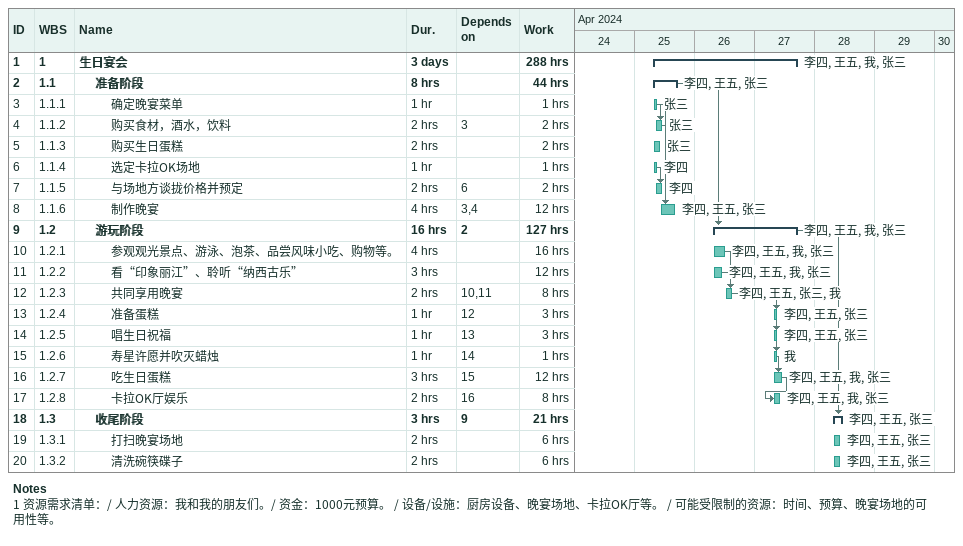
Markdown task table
| ID | WBS | Task | Duration | Start | Finish | Predecessors | Resources | Work (h) |
|---|---|---|---|---|---|---|---|---|
| 1 | 1 | **生日宴会** | 3d | 2024-04-25 | 2024-04-27 |  | 李四, 王五, 我, 张三 | 288 |
| 2 | 1.1 | **准备阶段** | 8h | 2024-04-25 | 2024-04-25 |  | 李四, 王五, 张三 | 44 |
| 3 | 1.1.1 | 确定晚宴菜单 | 1h | 2024-04-25 | 2024-04-25 |  | 张三 | 1 |
| 4 | 1.1.2 | 购买食材，酒水，饮料 | 2h | 2024-04-25 | 2024-04-25 | 3 | 张三 | 2 |
| 5 | 1.1.3 | 购买生日蛋糕 | 2h | 2024-04-25 | 2024-04-25 |  | 张三 | 2 |
| 6 | 1.1.4 | 选定卡拉OK场地 | 1h | 2024-04-25 | 2024-04-25 |  | 李四 | 1 |
| 7 | 1.1.5 | 与场地方谈拢价格并预定 | 2h | 2024-04-25 | 2024-04-25 | 6 | 李四 | 2 |
| 8 | 1.1.6 | 制作晚宴 | 4h | 2024-04-25 | 2024-04-25 | 3, 4 | 李四, 王五, 张三 | 12 |
| 9 | 1.2 | **游玩阶段** | 16h | 2024-04-26 | 2024-04-27 | 2 | 李四, 王五, 我, 张三 | 127 |
| 10 | 1.2.1 | 参观观光景点、游泳、泡茶、品尝风味小吃、购物等。 | 4h | 2024-04-26 | 2024-04-26 |  | 李四, 王五, 我, 张三 | 16 |
| 11 | 1.2.2 | 看“印象丽江”、聆听“纳西古乐” | 3h | 2024-04-26 | 2024-04-26 |  | 李四, 王五, 我, 张三 | 12 |
| 12 | 1.2.3 | 共同享用晚宴 | 2h | 2024-04-26 | 2024-04-26 | 10, 11 | 李四, 王五, 张三, 我 | 8 |
| 13 | 1.2.4 | 准备蛋糕 | 1h | 2024-04-27 | 2024-04-27 | 12 | 李四, 王五, 张三 | 3 |
| 14 | 1.2.5 | 唱生日祝福 | 1h | 2024-04-27 | 2024-04-27 | 13 | 李四, 王五, 张三 | 3 |
| 15 | 1.2.6 | 寿星许愿并吹灭蜡烛 | 1h | 2024-04-27 | 2024-04-27 | 14 | 我 | 1 |
| 16 | 1.2.7 | 吃生日蛋糕 | 3h | 2024-04-27 | 2024-04-27 | 15 | 李四, 王五, 我, 张三 | 12 |
| 17 | 1.2.8 | 卡拉OK厅娱乐 | 2h | 2024-04-27 | 2024-04-27 | 16 | 李四, 王五, 我, 张三 | 8 |
| 18 | 1.3 | **收尾阶段** | 3h | 2024-04-28 | 2024-04-28 | 9 | 李四, 王五, 张三 | 21 |
| 19 | 1.3.1 | 打扫晚宴场地 | 2h | 2024-04-28 | 2024-04-28 |  | 李四, 王五, 张三 | 6 |
| 20 | 1.3.2 | 清洗碗筷碟子 | 2h | 2024-04-28 | 2024-04-28 |  | 李四, 王五, 张三 | 6 |

Notes
- 1: 资源需求清单： / 人力资源：我和我的朋友们。 / 资金：1000元预算。 / 设备/设施：厨房设备、晚宴场地、卡拉OK厅等。 / 可能受限制的资源：时间、预算、晚宴场地的可用性等。
